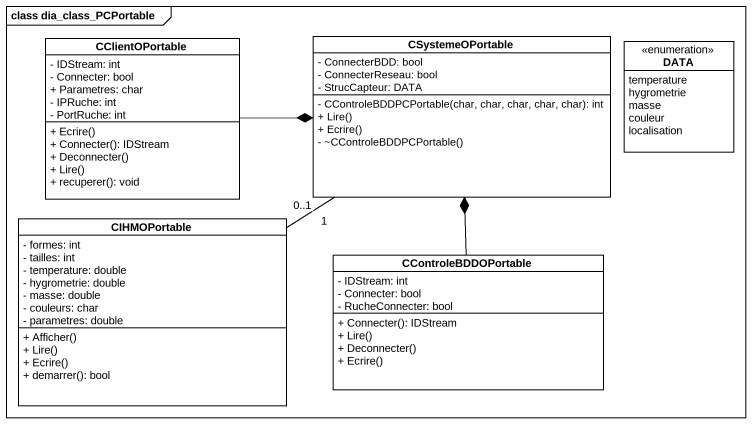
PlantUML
@startuml
mainframe class dia_class_PCPortable
hide circle
hide empty members
skinparam classAttributeIconSize 0
class CClientOPortable {
  - IDStream: int
  - Connecter: bool
  + Parametres: char
  - IPRuche: int
  - PortRuche: int
  + Ecrire()
  + Connecter(): IDStream
  + Deconnecter()
  + Lire()
  + recuperer(): void
}
class CSystemeOPortable {
  - ConnecterBDD: bool
  - ConnecterReseau: bool
  - StrucCapteur: DATA
  - CControleBDDPCPortable(char, char, char, char, char): int
  + Lire()
  + Ecrire()
  - ~CControleBDDPCPortable()
}
enum DATA #FFFFFF {
  temperature
  hygrometrie
  masse
  couleur
  localisation
}
class CIHMOPortable {
  - formes: int
  - tailles: int
  - temperature: double
  - hygrometrie: double
  - masse: double
  - couleurs: char
  - parametres: double
  + Afficher()
  + Lire()
  + Ecrire()
  + demarrer(): bool
}
class CControleBDDOPortable {
  - IDStream: int
  - Connecter: bool
  - RucheConnecter: bool
  + Connecter(): IDStream
  + Lire()
  + Deconnecter()
  + Ecrire()
}
CClientOPortable -right-* CSystemeOPortable
CSystemeOPortable "1" -- "0..1" CIHMOPortable
CControleBDDOPortable -up-* CSystemeOPortable
@enduml
